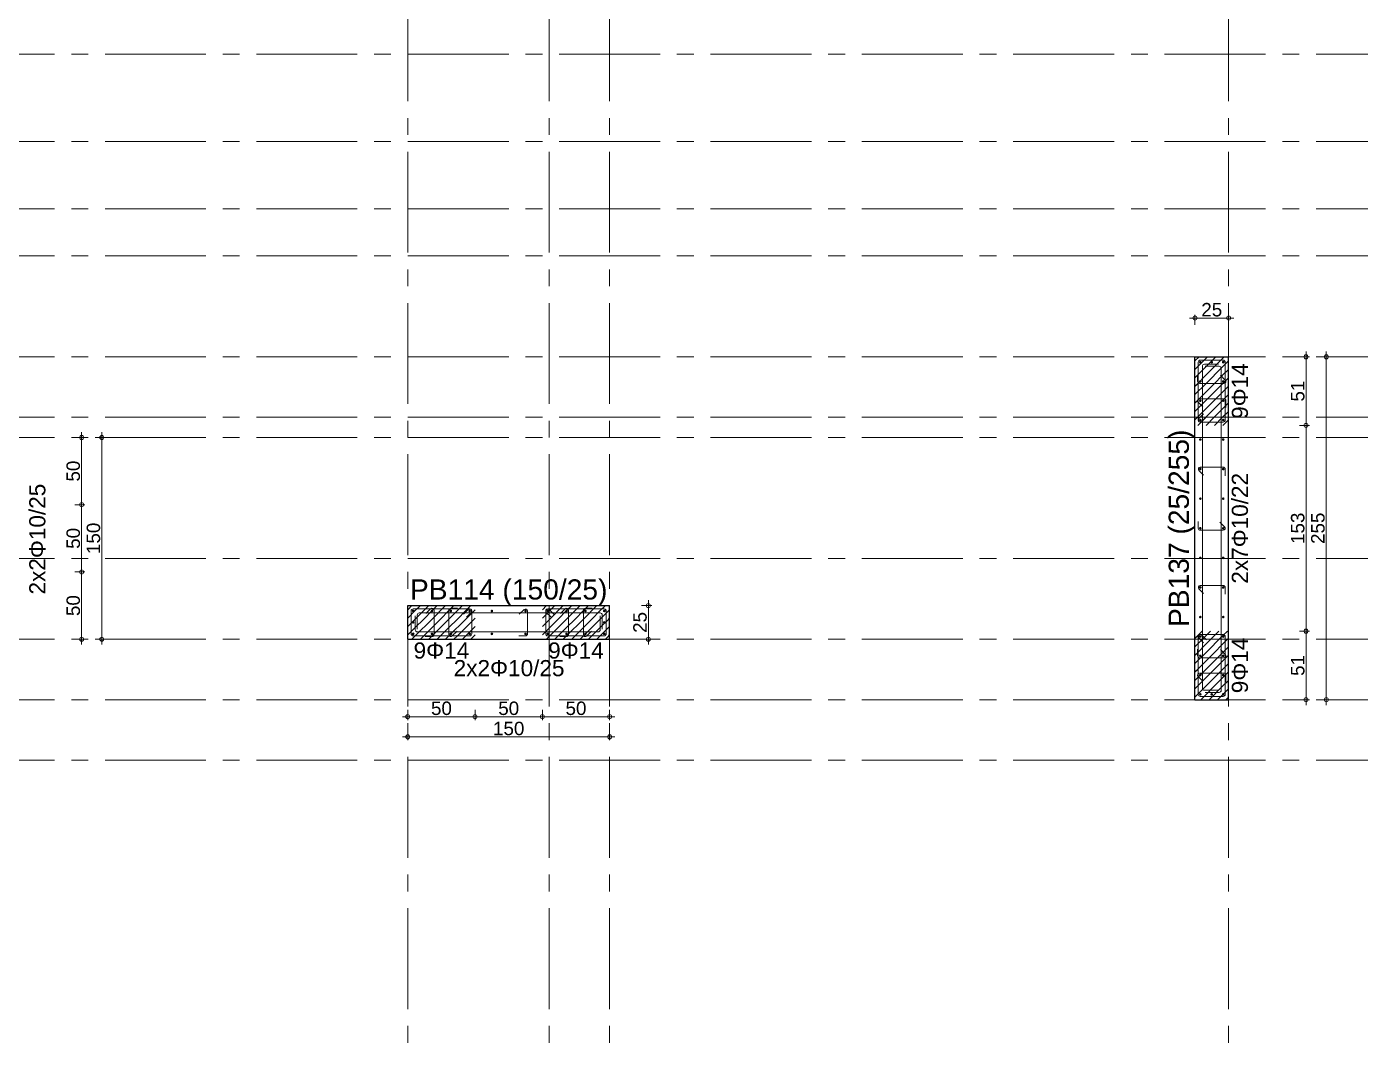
# Model space of a CAD drawing. Header units: millimetres. Extents: x 2232 to 85269, y -3593 to 5869.
# Drawn here: x 17182 to 18174, y 3731 to 4486 of the extents above; entities that cross this region are included whole.
import ezdxf

# ---------------------------------------------------------------- set-up
doc = ezdxf.new("R2010")
doc.units = ezdxf.units.MM
doc.linetypes.add('CENTER2', pattern=[112.5, 75, -12.5, 12.5, -12.5])
doc.linetypes.add('DASHDOT2', pattern=[12.7, 6.35, -3.175, 0, -3.175])
doc.layers.add('aks', color=251, linetype='DASHDOT2', lineweight=35)
for name, color, linetype in [('Donatı Yazısı', 7, 'Continuous'), ('Donatı Çizgisi', 7, 'Continuous'), ('Kolon', 7, 'Continuous'), ('Ölçülendirme', 7, 'Continuous')]:
    doc.layers.add(name, color=color, linetype=linetype)
doc.styles.add('arial_1_18', font='arial.ttf', dxfattribs={"height": 0.2})

# ---------------------------------------------------------------- blocks, each defined once
blk = doc.blocks.new('IDE912Entity7120')
at = {"layer": 'aks', "color": 250, "linetype": 'CENTER2', "lineweight": 5}
blk.add_lwpolyline([(444.42, 1455), (3754.42, 1455)], dxfattribs=at)
blk = doc.blocks.new('IDE912Entity7145')
at = {"layer": 'aks', "color": 250, "linetype": 'CENTER2', "lineweight": 5}
blk.add_lwpolyline([(444.42, 1085), (3754.42, 1085)], dxfattribs=at)
blk = doc.blocks.new('IDE912Entity7146')
at = {"layer": 'aks', "color": 250, "linetype": 'CENTER2', "lineweight": 5}
blk.add_lwpolyline([(444.42, 1235), (3754.42, 1235)], dxfattribs=at)
blk = doc.blocks.new('IDE912Entity7149')
at = {"layer": 'aks', "color": 250, "linetype": 'CENTER2', "lineweight": 5}
blk.add_lwpolyline([(444.42, 1040), (3754.42, 1040)], dxfattribs=at)
blk = doc.blocks.new('IDE912Entity7150')
at = {"layer": 'aks', "color": 250, "linetype": 'CENTER2', "lineweight": 5}
blk.add_lwpolyline([(444.42, 1295), (3754.42, 1295)], dxfattribs=at)
blk = doc.blocks.new('IDE912Entity7151')
at = {"layer": 'aks', "color": 250, "linetype": 'CENTER2', "lineweight": 5}
blk.add_lwpolyline([(444.42, 1405), (3754.42, 1405)], dxfattribs=at)
blk = doc.blocks.new('IDE912Entity7152')
at = {"layer": 'aks', "color": 250, "linetype": 'CENTER2', "lineweight": 5}
blk.add_lwpolyline([(444.42, 1250), (3754.42, 1250)], dxfattribs=at)
blk = doc.blocks.new('IDE912Entity7153')
at = {"layer": 'aks', "color": 250, "linetype": 'CENTER2', "lineweight": 5}
blk.add_lwpolyline([(444.42, 995), (3754.42, 995)], dxfattribs=at)
blk = doc.blocks.new('IDE912Entity7154')
at = {"layer": 'aks', "color": 250, "linetype": 'CENTER2', "lineweight": 5}
blk.add_lwpolyline([(444.42, 1145), (3754.42, 1145)], dxfattribs=at)
blk = doc.blocks.new('IDE912Entity7155')
at = {"layer": 'aks', "color": 250, "linetype": 'CENTER2', "lineweight": 5}
blk.add_lwpolyline([(444.42, 1370), (3754.42, 1370)], dxfattribs=at)
blk = doc.blocks.new('IDE912Entity7156')
at = {"layer": 'aks', "color": 250, "linetype": 'CENTER2', "lineweight": 5}
blk.add_lwpolyline([(444.42, 1520), (3754.42, 1520)], dxfattribs=at)
blk = doc.blocks.new('IDE912Entity7158')
at = {"layer": 'aks', "color": 250, "linetype": 'CENTER2', "lineweight": 5}
blk.add_lwpolyline([(1494.42, 360), (1494.42, 2530)], dxfattribs=at)
blk = doc.blocks.new('IDE912Entity7159')
at = {"layer": 'aks', "color": 250, "linetype": 'CENTER2', "lineweight": 5}
blk.add_lwpolyline([(1344.42, 360), (1344.42, 2530)], dxfattribs=at)
blk = doc.blocks.new('IDE912Entity7160')
at = {"layer": 'aks', "color": 250, "linetype": 'CENTER2', "lineweight": 5}
blk.add_lwpolyline([(1954.42, 360), (1954.42, 2530)], dxfattribs=at)
blk = doc.blocks.new('IDE912Entity7167')
at = {"layer": 'aks', "color": 250, "linetype": 'CENTER2', "lineweight": 5}
blk.add_lwpolyline([(1449.42, 360), (1449.42, 2530)], dxfattribs=at)

msp = doc.modelspace()

# ---------------------------------------------------------------- hatches: boundary and pattern name
at = {"layer": 'Donatı Çizgisi', "linetype": 'Continuous', "lineweight": 5}
h = msp.add_hatch(color=5, dxfattribs=at)
edge = h.paths.add_edge_path(flags=0)
edge.add_arc((18054.66, 4236.72), 1, 0, 360)
h = msp.add_hatch(color=5, dxfattribs=at)
edge = h.paths.add_edge_path(flags=0)
edge.add_arc((18063.16, 4236.72), 1, 0, 360)
h = msp.add_hatch(color=5, dxfattribs=at)
edge = h.paths.add_edge_path(flags=0)
edge.add_arc((18071.66, 4236.72), 1, 0, 360)
h = msp.add_hatch(color=5, dxfattribs=at)
edge = h.paths.add_edge_path(flags=0)
edge.add_arc((18054.66, 4222.38), 1, 0, 360)
h = msp.add_hatch(color=5, dxfattribs=at)
edge = h.paths.add_edge_path(flags=0)
edge.add_arc((18071.66, 4222.38), 1, 0, 360)
h = msp.add_hatch(color=5, dxfattribs=at)
edge = h.paths.add_edge_path(flags=0)
edge.add_arc((18054.66, 4208.05), 1, 0, 360)
h = msp.add_hatch(color=5, dxfattribs=at)
edge = h.paths.add_edge_path(flags=0)
edge.add_arc((18071.66, 4208.05), 1, 0, 360)
h = msp.add_hatch(color=5, dxfattribs=at)
edge = h.paths.add_edge_path(flags=0)
edge.add_arc((18054.66, 4193.72), 1, 0, 360)
h = msp.add_hatch(color=5, dxfattribs=at)
edge = h.paths.add_edge_path(flags=0)
edge.add_arc((18071.66, 4193.72), 1, 0, 360)
h = msp.add_hatch(color=5, dxfattribs=at)
edge = h.paths.add_edge_path(flags=0)
edge.add_arc((18054.66, 4179.22), 1, 0, 360)
h = msp.add_hatch(color=5, dxfattribs=at)
edge = h.paths.add_edge_path(flags=0)
edge.add_arc((18071.66, 4179.22), 1, 0, 360)
h = msp.add_hatch(color=5, dxfattribs=at)
edge = h.paths.add_edge_path(flags=0)
edge.add_arc((18054.66, 4157.22), 1, 0, 360)
h = msp.add_hatch(color=5, dxfattribs=at)
edge = h.paths.add_edge_path(flags=0)
edge.add_arc((18071.66, 4157.22), 1, 0, 360)
h = msp.add_hatch(color=5, dxfattribs=at)
edge = h.paths.add_edge_path(flags=0)
edge.add_arc((18054.66, 4135.22), 1, 0, 360)
h = msp.add_hatch(color=5, dxfattribs=at)
edge = h.paths.add_edge_path(flags=0)
edge.add_arc((18071.66, 4135.22), 1, 0, 360)
h = msp.add_hatch(color=5, dxfattribs=at)
edge = h.paths.add_edge_path(flags=0)
edge.add_arc((18054.66, 4113.22), 1, 0, 360)
h = msp.add_hatch(color=5, dxfattribs=at)
edge = h.paths.add_edge_path(flags=0)
edge.add_arc((18071.66, 4113.22), 1, 0, 360)
h = msp.add_hatch(color=5, dxfattribs=at)
edge = h.paths.add_edge_path(flags=0)
edge.add_arc((18054.66, 4091.22), 1, 0, 360)
h = msp.add_hatch(color=5, dxfattribs=at)
edge = h.paths.add_edge_path(flags=0)
edge.add_arc((18071.66, 4091.22), 1, 0, 360)
h = msp.add_hatch(color=5, dxfattribs=at)
edge = h.paths.add_edge_path(flags=0)
edge.add_arc((18054.66, 4069.22), 1, 0, 360)
h = msp.add_hatch(color=5, dxfattribs=at)
edge = h.paths.add_edge_path(flags=0)
edge.add_arc((18071.66, 4069.22), 1, 0, 360)
h = msp.add_hatch(color=5, dxfattribs=at)
edge = h.paths.add_edge_path(flags=0)
edge.add_arc((17469.66, 4051.72), 1, 0, 360)
h = msp.add_hatch(color=5, dxfattribs=at)
edge = h.paths.add_edge_path(flags=0)
edge.add_arc((17469.66, 4043.22), 1, 0, 360)
h = msp.add_hatch(color=5, dxfattribs=at)
edge = h.paths.add_edge_path(flags=0)
edge.add_arc((17483.66, 4051.72), 1, 0, 360)
h = msp.add_hatch(color=5, dxfattribs=at)
edge = h.paths.add_edge_path(flags=0)
edge.add_arc((17497.66, 4051.72), 1, 0, 360)
h = msp.add_hatch(color=5, dxfattribs=at)
edge = h.paths.add_edge_path(flags=0)
edge.add_arc((17511.66, 4051.72), 1, 0, 360)
h = msp.add_hatch(color=5, dxfattribs=at)
edge = h.paths.add_edge_path(flags=0)
edge.add_arc((17528.16, 4051.72), 1, 0, 360)
h = msp.add_hatch(color=5, dxfattribs=at)
edge = h.paths.add_edge_path(flags=0)
edge.add_arc((17553.16, 4051.72), 1, 0, 360)
h = msp.add_hatch(color=5, dxfattribs=at)
edge = h.paths.add_edge_path(flags=0)
edge.add_arc((17569.66, 4051.72), 1, 0, 360)
h = msp.add_hatch(color=5, dxfattribs=at)
edge = h.paths.add_edge_path(flags=0)
edge.add_arc((17583.66, 4051.72), 1, 0, 360)
h = msp.add_hatch(color=5, dxfattribs=at)
edge = h.paths.add_edge_path(flags=0)
edge.add_arc((17597.66, 4051.72), 1, 0, 360)
h = msp.add_hatch(color=5, dxfattribs=at)
edge = h.paths.add_edge_path(flags=0)
edge.add_arc((17611.66, 4051.72), 1, 0, 360)
h = msp.add_hatch(color=5, dxfattribs=at)
edge = h.paths.add_edge_path(flags=0)
edge.add_arc((17611.66, 4043.22), 1, 0, 360)
h = msp.add_hatch(color=5, dxfattribs=at)
edge = h.paths.add_edge_path(flags=0)
edge.add_arc((18054.66, 4047.22), 1, 0, 360)
h = msp.add_hatch(color=5, dxfattribs=at)
edge = h.paths.add_edge_path(flags=0)
edge.add_arc((18071.66, 4047.22), 1, 0, 360)
h = msp.add_hatch(color=5, dxfattribs=at)
edge = h.paths.add_edge_path(flags=0)
edge.add_arc((17469.66, 4034.72), 1, 0, 360)
h = msp.add_hatch(color=5, dxfattribs=at)
edge = h.paths.add_edge_path(flags=0)
edge.add_arc((17483.66, 4034.72), 1, 0, 360)
h = msp.add_hatch(color=5, dxfattribs=at)
edge = h.paths.add_edge_path(flags=0)
edge.add_arc((17497.66, 4034.72), 1, 0, 360)
h = msp.add_hatch(color=5, dxfattribs=at)
edge = h.paths.add_edge_path(flags=0)
edge.add_arc((17511.66, 4034.72), 1, 0, 360)
h = msp.add_hatch(color=5, dxfattribs=at)
edge = h.paths.add_edge_path(flags=0)
edge.add_arc((17528.16, 4034.72), 1, 0, 360)
h = msp.add_hatch(color=5, dxfattribs=at)
edge = h.paths.add_edge_path(flags=0)
edge.add_arc((17553.16, 4034.72), 1, 0, 360)
h = msp.add_hatch(color=5, dxfattribs=at)
edge = h.paths.add_edge_path(flags=0)
edge.add_arc((17569.66, 4034.72), 1, 0, 360)
h = msp.add_hatch(color=5, dxfattribs=at)
edge = h.paths.add_edge_path(flags=0)
edge.add_arc((17583.66, 4034.72), 1, 0, 360)
h = msp.add_hatch(color=5, dxfattribs=at)
edge = h.paths.add_edge_path(flags=0)
edge.add_arc((17597.66, 4034.72), 1, 0, 360)
h = msp.add_hatch(color=5, dxfattribs=at)
edge = h.paths.add_edge_path(flags=0)
edge.add_arc((17611.66, 4034.72), 1, 0, 360)
h = msp.add_hatch(color=5, dxfattribs=at)
edge = h.paths.add_edge_path(flags=0)
edge.add_arc((18054.66, 4032.72), 1, 0, 360)
h = msp.add_hatch(color=5, dxfattribs=at)
edge = h.paths.add_edge_path(flags=0)
edge.add_arc((18071.66, 4032.72), 1, 0, 360)
h = msp.add_hatch(color=5, dxfattribs=at)
edge = h.paths.add_edge_path(flags=0)
edge.add_arc((18054.66, 4018.38), 1, 0, 360)
h = msp.add_hatch(color=5, dxfattribs=at)
edge = h.paths.add_edge_path(flags=0)
edge.add_arc((18071.66, 4018.38), 1, 0, 360)
h = msp.add_hatch(color=5, dxfattribs=at)
edge = h.paths.add_edge_path(flags=0)
edge.add_arc((18054.66, 4004.05), 1, 0, 360)
h = msp.add_hatch(color=5, dxfattribs=at)
edge = h.paths.add_edge_path(flags=0)
edge.add_arc((18071.66, 4004.05), 1, 0, 360)
h = msp.add_hatch(color=5, dxfattribs=at)
edge = h.paths.add_edge_path(flags=0)
edge.add_arc((18054.66, 3989.72), 1, 0, 360)
h = msp.add_hatch(color=5, dxfattribs=at)
edge = h.paths.add_edge_path(flags=0)
edge.add_arc((18063.16, 3989.72), 1, 0, 360)
h = msp.add_hatch(color=5, dxfattribs=at)
edge = h.paths.add_edge_path(flags=0)
edge.add_arc((18071.66, 3989.72), 1, 0, 360)

# ---------------------------------------------------------------- linework, layer by layer
at = {"layer": 'Donatı Çizgisi', "color": 5, "linetype": 'Continuous', "lineweight": 5}
for points in [[(18053.16, 4193.72), (18053.16, 4236.72)], [(18054.66, 4238.22), (18071.66, 4238.22)], [(18073.16, 4236.72), (18073.16, 4193.72)], [(18053.6, 4194.78), (18057.13, 4198.31)], [(18059.26, 4196.19), (18055.72, 4192.66)], [(18071.66, 4192.22), (18054.66, 4192.22)], [(17468.16, 4051.72), (17468.16, 4034.72)], [(17511.66, 4053.22), (17469.66, 4053.22)], [(17510.6, 4052.78), (17507.06, 4049.24)], [(17509.18, 4047.12), (17512.72, 4050.66)], [(17513.16, 4034.72), (17513.16, 4051.72)], [(17568.16, 4034.72), (17568.16, 4051.72)], [(17572.13, 4047.12), (17568.6, 4050.66)], [(17569.66, 4053.22), (17611.66, 4053.22)], [(17570.72, 4052.78), (17574.26, 4049.24)], [(17613.16, 4051.72), (17613.16, 4034.72)], [(18071.66, 4034.22), (18054.66, 4034.22)], [(17469.66, 4033.22), (17511.66, 4033.22)], [(17611.66, 4033.22), (17569.66, 4033.22)], [(18053.16, 4032.72), (18053.16, 3989.72)], [(18053.6, 4031.66), (18057.13, 4028.12)], [(18059.26, 4030.24), (18055.72, 4033.78)], [(18073.16, 3989.72), (18073.16, 4032.72)], [(18054.66, 3988.22), (18071.66, 3988.22)]]:
    msp.add_lwpolyline(points, dxfattribs=at)
at = {"layer": 'Donatı Çizgisi', "color": 1, "linetype": 'Continuous', "lineweight": 5}
for points in [[(18056.16, 3994.22), (18056.16, 4233.72)], [(18057.66, 4235.22), (18068.06, 4235.22)], [(18068.66, 4233.72), (18058.26, 4233.72)], [(18070.16, 3992.72), (18070.16, 4232.22)], [(18052.66, 4222.38), (18052.66, 4227.38)], [(18069.68, 4226.98), (18073.22, 4223.44)], [(18072.16, 4220.88), (18054.16, 4220.88)], [(18056.63, 4203.45), (18053.1, 4206.99)], [(18054.16, 4209.55), (18072.16, 4209.55)], [(18073.66, 4208.05), (18073.66, 4203.05)], [(18057.13, 4152.62), (18053.6, 4156.16)], [(18054.66, 4158.72), (18071.66, 4158.72)], [(18073.16, 4157.22), (18073.16, 4152.22)], [(18053.16, 4113.22), (18053.16, 4118.22)], [(18069.18, 4117.81), (18072.72, 4114.28)], [(18071.66, 4111.72), (18054.66, 4111.72)], [(18057.13, 4064.62), (18053.6, 4068.16)], [(18054.66, 4070.72), (18071.66, 4070.72)], [(18073.16, 4069.22), (18073.16, 4064.22)], [(17471.16, 4048.12), (17471.16, 4037.72)], [(17472.66, 4038.32), (17472.66, 4048.72)], [(17474.16, 4050.22), (17608.66, 4050.22)], [(17479.06, 4049.74), (17482.6, 4053.28)], [(17485.16, 4052.22), (17485.16, 4034.22)], [(17496.16, 4034.22), (17496.16, 4052.22)], [(17497.66, 4053.72), (17502.66, 4053.72)], [(17548.56, 4049.24), (17552.1, 4052.78)], [(17554.66, 4051.72), (17554.66, 4034.72)], [(17579.06, 4049.74), (17582.6, 4053.28)], [(17585.16, 4052.22), (17585.16, 4034.22)], [(17596.16, 4034.22), (17596.16, 4052.22)], [(17597.66, 4053.72), (17602.66, 4053.72)], [(17608.66, 4037.72), (17608.66, 4048.12)], [(17610.16, 4048.72), (17610.16, 4038.32)], [(17472.66, 4036.22), (17607.16, 4036.22)], [(17502.26, 4036.69), (17498.72, 4033.16)], [(17602.26, 4036.69), (17598.72, 4033.16)], [(17483.66, 4032.72), (17478.66, 4032.72)], [(17553.16, 4033.22), (17548.16, 4033.22)], [(17583.66, 4032.72), (17578.66, 4032.72)], [(18052.66, 4018.38), (18052.66, 4023.38)], [(18072.16, 4016.88), (18054.16, 4016.88)], [(18069.68, 4022.98), (18073.22, 4019.44)], [(18054.16, 4005.55), (18072.16, 4005.55)], [(18056.63, 3999.45), (18053.1, 4002.99)], [(18073.66, 4004.05), (18073.66, 3999.05)], [(18068.06, 3992.72), (18057.66, 3992.72)], [(18058.26, 3991.22), (18068.66, 3991.22)]]:
    msp.add_lwpolyline(points, dxfattribs=at)
at = {"layer": 'Donatı Çizgisi', "color": 5, "linetype": 'Continuous', "lineweight": 5}
for centre, start, end in [((18054.66, 4236.72), 90, 180), ((18071.66, 4236.72), 0, 90), ((18054.66, 4193.72), 135, 270), ((18054.66, 4193.72), 180, 315), ((18071.66, 4193.72), 270, 0), ((17469.66, 4051.72), 90, 180), ((17511.66, 4051.72), 360, 135), ((17511.66, 4051.72), 315, 90), ((17569.66, 4051.72), 90, 225), ((17569.66, 4051.72), 45, 180), ((17611.66, 4051.72), 0, 90), ((17469.66, 4034.72), 180, 270), ((17511.66, 4034.72), 270, 360), ((17569.66, 4034.72), 180, 270), ((17611.66, 4034.72), 270, 0), ((18054.66, 4032.72), 45, 180), ((18054.66, 4032.72), 90, 225), ((18071.66, 4032.72), 0, 90), ((18054.66, 3989.72), 180, 270), ((18071.66, 3989.72), 270, 0)]:
    msp.add_arc(centre, 1.5, start, end, dxfattribs=at)
at = {"layer": 'Donatı Çizgisi', "color": 1, "linetype": 'Continuous', "lineweight": 5}
for centre, start, end in [((18057.66, 4233.72), 90, 180), ((18068.66, 4232.22), 0, 90), ((18054.16, 4222.38), 180, 270), ((18072.16, 4222.38), 270, 45), ((18054.16, 4208.05), 90, 225), ((18072.16, 4208.05), 0, 90), ((18054.66, 4157.22), 90, 225), ((18071.66, 4157.22), 0, 90), ((18071.66, 4113.22), 270, 45), ((18054.66, 4113.22), 180, 270), ((18054.66, 4069.22), 90, 225), ((18071.66, 4069.22), 0, 90), ((17474.16, 4048.72), 90, 180), ((17483.66, 4052.22), 0, 135), ((17497.66, 4052.22), 90, 180), ((17553.16, 4051.72), 0, 135), ((17583.66, 4052.22), 0, 135), ((17597.66, 4052.22), 90, 180), ((17608.66, 4048.72), 0, 90), ((17472.66, 4037.72), 180, 270), ((17483.66, 4034.22), 270, 0), ((17497.66, 4034.22), 180, 315), ((17553.16, 4034.72), 270, 0), ((17583.66, 4034.22), 270, 0), ((17597.66, 4034.22), 180, 315), ((17607.16, 4037.72), 270, 0), ((18054.16, 4018.38), 180, 270), ((18072.16, 4018.38), 270, 45), ((18054.16, 4004.05), 90, 225), ((18072.16, 4004.05), 0, 90), ((18057.66, 3994.22), 180, 270), ((18068.66, 3992.72), 270, 0)]:
    msp.add_arc(centre, 1.5, start, end, dxfattribs=at)
at = {"layer": 'Kolon', "color": 251, "linetype": 'Continuous', "lineweight": -3}
for points in [[(18050.66, 4237.64), (18053.74, 4240.72)], [(18050.66, 4225.14), (18058.74, 4233.22)], [(18050.66, 4231.39), (18052.49, 4233.22)], [(18052.49, 4233.22), (18058.74, 4239.47)], [(18058.74, 4233.22), (18066.24, 4240.72)], [(18058.74, 4239.47), (18059.99, 4240.72)], [(18058.74, 4220.72), (18071.24, 4233.22)], [(18058.74, 4226.97), (18064.99, 4233.22)], [(18064.99, 4233.22), (18071.24, 4239.47)], [(18071.24, 4239.47), (18072.49, 4240.72)], [(18071.24, 4233.22), (18075.66, 4237.64)], [(18052.49, 4220.72), (18058.74, 4226.97)], [(18064.99, 4220.72), (18071.24, 4226.97)], [(18071.24, 4226.97), (18075.66, 4231.39)], [(18071.24, 4220.72), (18075.66, 4225.14)], [(18050.66, 4212.64), (18058.74, 4220.72)], [(18050.66, 4218.89), (18052.49, 4220.72)], [(18052.49, 4208.22), (18058.74, 4214.47)], [(18058.74, 4208.22), (18071.24, 4220.72)], [(18058.74, 4214.47), (18064.99, 4220.72)], [(18064.99, 4208.22), (18071.24, 4214.47)], [(18071.24, 4214.47), (18075.66, 4218.89)], [(18071.24, 4208.22), (18075.66, 4212.64)], [(18050.66, 4200.14), (18058.74, 4208.22)], [(18050.66, 4206.39), (18052.49, 4208.22)], [(18058.74, 4195.72), (18071.24, 4208.22)], [(18058.74, 4201.97), (18064.99, 4208.22)], [(18071.24, 4201.97), (18075.66, 4206.39)], [(18050.66, 4193.89), (18052.49, 4195.72)], [(18052.49, 4195.72), (18058.74, 4201.97)], [(18052.74, 4189.72), (18058.74, 4195.72)], [(18058.99, 4189.72), (18064.99, 4195.72)], [(18064.99, 4195.72), (18071.24, 4201.97)], [(18065.24, 4189.72), (18071.24, 4195.72)], [(18071.24, 4195.72), (18075.66, 4200.14)], [(18071.49, 4189.72), (18075.66, 4193.89)], [(17465.66, 4052.64), (17468.74, 4055.72)], [(17471.24, 4045.72), (17481.24, 4055.72)], [(17471.24, 4051.97), (17474.99, 4055.72)], [(17483.74, 4045.72), (17493.74, 4055.72)], [(17483.74, 4051.97), (17487.49, 4055.72)], [(17496.24, 4045.72), (17506.24, 4055.72)], [(17496.24, 4051.97), (17499.99, 4055.72)], [(17508.74, 4051.97), (17512.49, 4055.72)], [(17565.66, 4052.64), (17568.74, 4055.72)], [(17571.24, 4045.72), (17581.24, 4055.72)], [(17571.24, 4051.97), (17574.99, 4055.72)], [(17583.74, 4045.72), (17593.74, 4055.72)], [(17583.74, 4051.97), (17587.49, 4055.72)], [(17596.24, 4045.72), (17606.24, 4055.72)], [(17596.24, 4051.97), (17599.99, 4055.72)], [(17608.74, 4051.97), (17612.49, 4055.72)], [(17465.66, 4046.39), (17471.24, 4051.97)], [(17465.66, 4040.14), (17471.24, 4045.72)], [(17471.24, 4033.22), (17483.74, 4045.72)], [(17471.24, 4039.47), (17477.49, 4045.72)], [(17477.49, 4045.72), (17483.74, 4051.97)], [(17483.74, 4033.22), (17496.24, 4045.72)], [(17483.74, 4039.47), (17489.99, 4045.72)], [(17489.99, 4045.72), (17496.24, 4051.97)], [(17496.24, 4033.22), (17508.74, 4045.72)], [(17496.24, 4039.47), (17502.49, 4045.72)], [(17502.49, 4045.72), (17508.74, 4051.97)], [(17508.74, 4045.72), (17515.66, 4052.64)], [(17508.74, 4039.47), (17514.99, 4045.72)], [(17514.99, 4045.72), (17515.66, 4046.39)], [(17565.66, 4046.39), (17571.24, 4051.97)], [(17565.66, 4040.14), (17571.24, 4045.72)], [(17571.24, 4033.22), (17583.74, 4045.72)], [(17571.24, 4039.47), (17577.49, 4045.72)], [(17577.49, 4045.72), (17583.74, 4051.97)], [(17583.74, 4033.22), (17596.24, 4045.72)], [(17583.74, 4039.47), (17589.99, 4045.72)], [(17589.99, 4045.72), (17596.24, 4051.97)], [(17596.24, 4033.22), (17608.74, 4045.72)], [(17596.24, 4039.47), (17602.49, 4045.72)], [(17602.49, 4045.72), (17608.74, 4051.97)], [(17608.74, 4045.72), (17615.66, 4052.64)], [(17608.74, 4039.47), (17614.99, 4045.72)], [(17614.99, 4045.72), (17615.66, 4046.39)], [(17465.66, 4033.89), (17471.24, 4039.47)], [(17477.49, 4033.22), (17483.74, 4039.47)], [(17489.99, 4033.22), (17496.24, 4039.47)], [(17502.49, 4033.22), (17508.74, 4039.47)], [(17508.74, 4033.22), (17515.66, 4040.14)], [(17565.66, 4033.89), (17571.24, 4039.47)], [(17577.49, 4033.22), (17583.74, 4039.47)], [(17589.99, 4033.22), (17596.24, 4039.47)], [(17602.49, 4033.22), (17608.74, 4039.47)], [(17608.74, 4033.22), (17615.66, 4040.14)], [(18052.49, 4033.22), (18055.99, 4036.72)], [(18058.74, 4033.22), (18062.24, 4036.72)], [(18064.99, 4033.22), (18068.49, 4036.72)], [(18071.24, 4033.22), (18074.74, 4036.72)], [(17468.74, 4030.72), (17471.24, 4033.22)], [(17474.99, 4030.72), (17477.49, 4033.22)], [(17481.24, 4030.72), (17483.74, 4033.22)], [(17487.49, 4030.72), (17489.99, 4033.22)], [(17493.74, 4030.72), (17496.24, 4033.22)], [(17499.99, 4030.72), (17502.49, 4033.22)], [(17506.24, 4030.72), (17508.74, 4033.22)], [(17512.49, 4030.72), (17514.99, 4033.22)], [(17514.99, 4033.22), (17515.66, 4033.89)], [(17568.74, 4030.72), (17571.24, 4033.22)], [(17574.99, 4030.72), (17577.49, 4033.22)], [(17581.24, 4030.72), (17583.74, 4033.22)], [(17587.49, 4030.72), (17589.99, 4033.22)], [(17593.74, 4030.72), (17596.24, 4033.22)], [(17599.99, 4030.72), (17602.49, 4033.22)], [(17606.24, 4030.72), (17608.74, 4033.22)], [(17612.49, 4030.72), (17614.99, 4033.22)], [(17614.99, 4033.22), (17615.66, 4033.89)], [(18050.66, 4025.14), (18058.74, 4033.22)], [(18050.66, 4031.39), (18052.49, 4033.22)], [(18052.49, 4020.72), (18058.74, 4026.97)], [(18058.74, 4020.72), (18071.24, 4033.22)], [(18058.74, 4026.97), (18064.99, 4033.22)], [(18064.99, 4020.72), (18071.24, 4026.97)], [(18071.24, 4026.97), (18075.66, 4031.39)], [(18071.24, 4020.72), (18075.66, 4025.14)], [(18050.66, 4012.64), (18058.74, 4020.72)], [(18050.66, 4018.89), (18052.49, 4020.72)], [(18052.49, 4008.22), (18058.74, 4014.47)], [(18058.74, 4008.22), (18071.24, 4020.72)], [(18058.74, 4014.47), (18064.99, 4020.72)], [(18064.99, 4008.22), (18071.24, 4014.47)], [(18071.24, 4014.47), (18075.66, 4018.89)], [(18050.66, 4000.14), (18058.74, 4008.22)], [(18050.66, 4006.39), (18052.49, 4008.22)], [(18058.74, 3995.72), (18071.24, 4008.22)], [(18058.74, 4001.97), (18064.99, 4008.22)], [(18071.24, 4008.22), (18075.66, 4012.64)], [(18071.24, 4001.97), (18075.66, 4006.39)], [(18050.66, 3987.64), (18058.74, 3995.72)], [(18050.66, 3993.89), (18052.49, 3995.72)], [(18052.49, 3995.72), (18058.74, 4001.97)], [(18058.74, 3989.47), (18064.99, 3995.72)], [(18061.24, 3985.72), (18071.24, 3995.72)], [(18064.99, 3995.72), (18071.24, 4001.97)], [(18071.24, 3995.72), (18075.66, 4000.14)], [(18054.99, 3985.72), (18058.74, 3989.47)], [(18067.49, 3985.72), (18071.24, 3989.47)], [(18071.24, 3989.47), (18075.66, 3993.89)], [(18073.74, 3985.72), (18075.66, 3987.64)]]:
    msp.add_lwpolyline(points, dxfattribs=at)
at = {"layer": 'Kolon', "color": 33, "linetype": 'Continuous', "lineweight": -3}
for points in [[(18050.66, 3985.72), (18050.66, 4240.72)], [(18050.66, 4240.72), (18075.66, 4240.72)], [(18075.66, 3985.72), (18075.66, 4240.72)], [(17465.66, 4055.72), (17615.66, 4055.72)], [(17465.66, 4030.72), (17465.66, 4055.72)], [(17615.66, 4030.72), (17615.66, 4055.72)], [(17465.66, 4030.72), (17615.66, 4030.72)], [(18050.66, 3985.72), (18075.66, 3985.72)]]:
    msp.add_lwpolyline(points, dxfattribs=at)
at = {"layer": 'Ölçülendirme', "color": 5, "linetype": 'Continuous', "lineweight": 5}
for points in [[(18050.66, 4264.52), (18050.66, 4272.02)], [(18075.66, 4264.52), (18075.66, 4272.02)], [(18079.66, 4269.52), (18046.66, 4269.52)], [(18133.26, 3981.72), (18133.26, 4244.72)], [(18148.26, 3981.72), (18148.26, 4244.72)], [(18128.26, 4240.72), (18135.76, 4240.72)], [(18143.26, 4240.72), (18150.76, 4240.72)], [(17223.26, 4026.72), (17223.26, 4184.72)], [(17238.26, 4026.72), (17238.26, 4184.72)], [(18128.26, 4189.72), (18135.76, 4189.72)], [(17218.26, 4180.72), (17225.76, 4180.72)], [(17233.26, 4180.72), (17240.76, 4180.72)], [(17218.26, 4130.72), (17225.76, 4130.72)], [(17218.26, 4080.72), (17225.76, 4080.72)], [(17639.46, 4055.72), (17646.96, 4055.72)], [(17644.46, 4026.72), (17644.46, 4059.72)], [(18128.26, 4036.72), (18135.76, 4036.72)], [(17218.26, 4030.72), (17225.76, 4030.72)], [(17233.26, 4030.72), (17240.76, 4030.72)], [(17639.46, 4030.72), (17646.96, 4030.72)], [(18128.26, 3985.72), (18135.76, 3985.72)], [(18143.26, 3985.72), (18150.76, 3985.72)], [(17465.66, 3978.12), (17465.66, 3970.62)], [(17515.66, 3978.12), (17515.66, 3970.62)], [(17565.66, 3978.12), (17565.66, 3970.62)], [(17615.66, 3978.12), (17615.66, 3970.62)], [(17461.66, 3973.12), (17619.66, 3973.12)], [(17461.66, 3958.12), (17619.66, 3958.12)], [(17465.66, 3963.12), (17465.66, 3955.62)], [(17615.66, 3963.12), (17615.66, 3955.62)]]:
    msp.add_lwpolyline(points, dxfattribs=at)
for centre in [(18050.66, 4269.52), (18075.66, 4269.52), (18133.26, 4240.72), (18148.26, 4240.72), (18133.26, 4189.72), (17223.26, 4180.72), (17238.26, 4180.72), (17223.26, 4130.72), (17223.26, 4080.72), (17644.46, 4055.72), (18133.26, 4036.72), (17223.26, 4030.72), (17238.26, 4030.72), (17644.46, 4030.72), (18133.26, 3985.72), (18148.26, 3985.72), (17465.66, 3973.12), (17515.66, 3973.12), (17565.66, 3973.12), (17615.66, 3973.12), (17465.66, 3958.12), (17615.66, 3958.12)]:
    msp.add_circle(centre, 1.5, dxfattribs=at)

# ---------------------------------------------------------------- block references
at = {"layer": 'aks'}
for name in ['IDE912Entity7159', 'IDE912Entity7167', 'IDE912Entity7158', 'IDE912Entity7160', 'IDE912Entity7156', 'IDE912Entity7120', 'IDE912Entity7151', 'IDE912Entity7155', 'IDE912Entity7150', 'IDE912Entity7152', 'IDE912Entity7146', 'IDE912Entity7154', 'IDE912Entity7145', 'IDE912Entity7149', 'IDE912Entity7153']:
    msp.add_blockref(name, (16121.24, 2945.72), dxfattribs=at)

# ---------------------------------------------------------------- texts
at = {"layer": 'Donatı Yazısı', "color": 1, "linetype": 'Continuous', "lineweight": 5, "style": 'arial_1_18'}
for s, p in [('9Φ14', (18090.06, 4194.55)), ('2x7Φ10/22', (18090.06, 4072.04)), ('2x2Φ10/25', (17196.33, 4063.99)), ('9Φ14', (18090.06, 3990.55))]:
    msp.add_text(s, height=12, rotation=90, dxfattribs=at).set_placement(p)
for s, p in [('9Φ14', (17469.99, 4016.32)), ('9Φ14', (17569.99, 4016.32)), ('2x2Φ10/25', (17499.78, 4003.23))]:
    msp.add_text(s, height=12, dxfattribs=at).set_placement(p)
at = {"layer": 'Kolon', "color": 1, "linetype": 'Continuous', "lineweight": 5, "style": 'arial_1_18'}
msp.add_text('PB137 (25/255)', height=15, rotation=90, dxfattribs=at).set_placement((18046.16, 4039.83))
msp.add_text('PB114 (150/25)', height=15, dxfattribs=at).set_placement((17467.27, 4060.22))
at = {"layer": 'Ölçülendirme', "color": 5, "linetype": 'Continuous', "lineweight": 5, "style": 'arial_1_18'}
for s, p in [('25', (18055.39, 4270.77)), ('50', (17482.89, 3974.37)), ('50', (17532.89, 3974.37)), ('50', (17582.89, 3974.37)), ('150', (17529.01, 3959.37))]:
    msp.add_text(s, height=10, dxfattribs=at).set_placement(p)
for s, p in [('51', (18132.01, 4207.45)), ('50', (17222.01, 4147.95)), ('153', (18132.01, 4101.56)), ('255', (18147.01, 4101.56)), ('150', (17237.01, 4094.06)), ('50', (17222.01, 4097.95)), ('50', (17222.01, 4047.95)), ('25', (17643.21, 4035.45)), ('51', (18132.01, 4003.45))]:
    msp.add_text(s, height=10, rotation=90, dxfattribs=at).set_placement(p)

doc.saveas('drawing.dxf')
